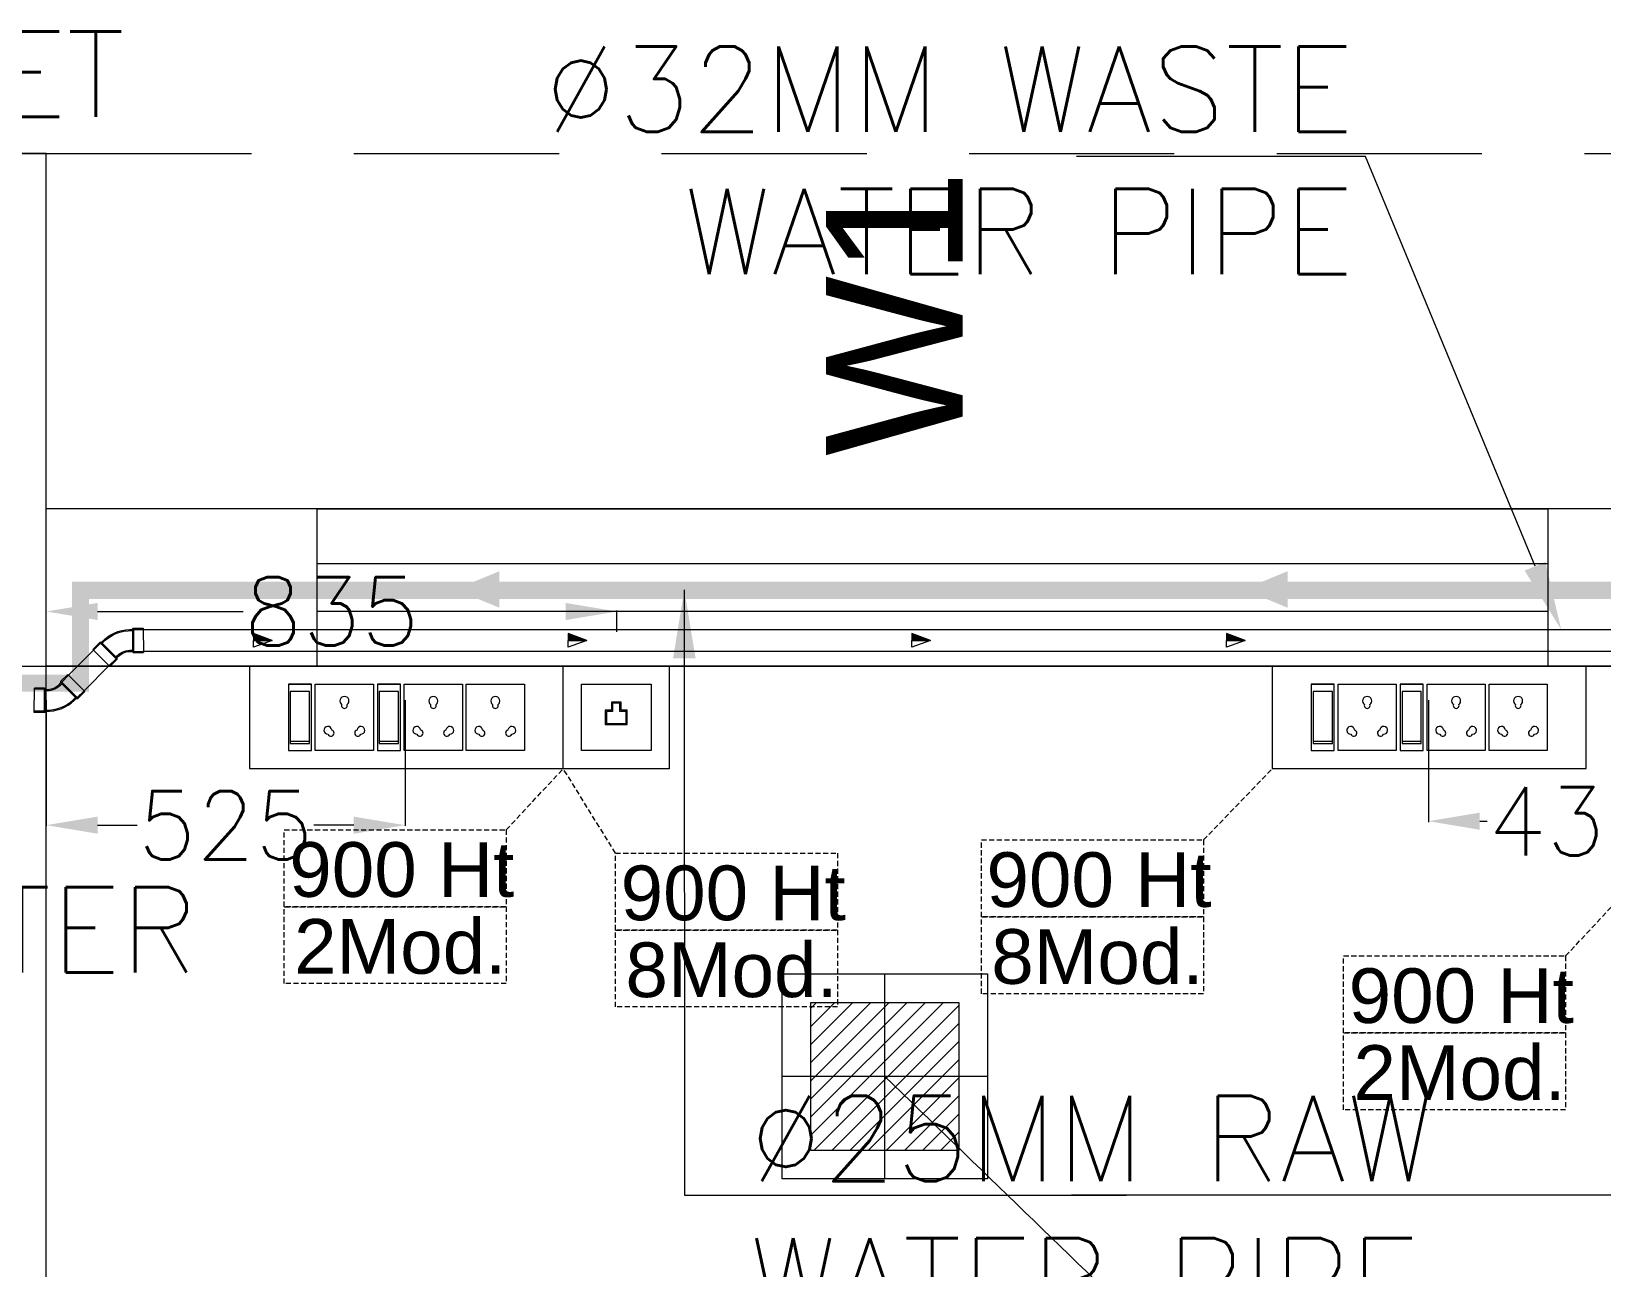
# Model space of a CAD drawing. Extents: x 3505867 to 4040009, y -660366 to -590408.
# Drawn here: x 3528217 to 3530514, y -597403 to -595594 of the extents above; entities that cross this region are included whole.
import ezdxf
from ezdxf import colors
from ezdxf.entities.mleader import LeaderData, LeaderLine
from ezdxf.math import Vec2, Vec3

# ---------------------------------------------------------------- set-up
doc = ezdxf.new("R2010")
doc.units = 0
doc.header["$LTSCALE"] = 6
doc.header["$MEASUREMENT"] = 0
for name, pattern in [('1', [0]), ('DASHED2', [0.375, 0.25, -0.125]), ('HIDDEN', [0.375, 0.25, -0.125])]:
    doc.linetypes.add(name, pattern=pattern)
doc.layers.get('0').update_dxf_attribs({"linetype": 'CONTINUOUS', "lineweight": 0})
doc.layers.get('Defpoints').update_dxf_attribs({"linetype": 'CONTINUOUS', "lineweight": 0})
for name, color, linetype, lineweight in [('24W RAW POWER', 1, 'CONTINUOUS', 0), ('Chajja', 7, 'CONTINUOUS', 0), ('COL', 5, 'CONTINUOUS', 0), ('ELE- DBS', 1, 'CONTINUOUS', 0), ('ELE-24W LED LIGHT', 1, 'CONTINUOUS', 0), ('ELE-2NOS OF 6-16 RAW POWER SOCKET', 1, 'CONTINUOUS', 0), ('ELE-3NOS 6-16A POWER SOCKET', 5, 'CONTINUOUS', 0), ('ELE-8M 6-16A UPS SOCKET', 223, 'CONTINUOUS', 0), ('ELE-CABLE TRAY', 31, 'CONTINUOUS', 0), ('ELE. 2N0S OF 6-16 UPS SOCKETS', 191, 'CONTINUOUS', 0), ('ELE. DB', 1, 'CONTINUOUS', 0), ('ELE.LAN POINT', 3, 'CONTINUOUS', 0), ('JOINERY', 7, 'CONTINUOUS', 0), ('LV.CC CEMARA', 66, 'CONTINUOUS', 0), ('PHE-SP', 1, 'CONTINUOUS', 0), ('phe-text', 1, 'CONTINUOUS', 0), ('PL- WASTE PIPE', 6, 'CONTINUOUS', 0), ('PL-HOT WATER PIPE', 10, 'CONTINUOUS', 0), ('PL-RA WATER SUPPLY PIPE', 100, 'CONTINUOUS', 0), ('PL-SOFT  WATER SUPPLY PIPE', 162, 'CONTINUOUS', 0), ('PL-SOIL PIPE', 1, 'CONTINUOUS', 0), ('PL-WATER PIPING', 1, 'CONTINUOUS', 0), ('TEXT', 5, 'CONTINUOUS', 0), ('WALL', 10, 'CONTINUOUS', 0), ('Window', 161, 'CONTINUOUS', 0)]:
    doc.layers.add(name, color=color, linetype=linetype, lineweight=lineweight)
doc.layers.add('CFT_LOOPING', color=7, linetype='1', lineweight=0, true_color=0xd6d600)
doc.layers.add('ELE-LIGHTING WIRING', color=7, linetype='CONTINUOUS', lineweight=0, true_color=0x63d7b6)
doc.styles.add('ARIAL', font='arial.ttf')
doc.styles.add('ROMANS', font='romans.shx')
doc.styles.get("Standard").update_dxf_attribs({"font": 'SIMPLEX'})
doc.dimstyles.new('AEPL1', dxfattribs={"dimtxt": 100, "dimasz": 75, "dimexe": 1.25, "dimexo": 50, "dimtad": 0, "dimdec": 0, "dimtxsty": 'ROMANS', "dimcen": 2.5, "dimclrd": 7, "dimclre": 7, "dimadec": 0, "dimazin": 0, "dimtfac": 1, "dimtdec": 0, "dimtmove": 0, "dimatfit": 3, "dimfxl": 1, "dimlwd": 0, "dimlwe": 0, "dimarcsym": 0})

# ---------------------------------------------------------------- blocks, each defined once
blk = doc.blocks.new('CIVIL IVF')
at = {"layer": 'Chajja', "color": 8, "linetype": 'HIDDEN', "ltscale": 200}
blk.add_line((-15555, 18165.2), (-10010, 18165.2), dxfattribs=at)
at = {"layer": 'COL', "color": 8}
blk.add_lwpolyline([(-16305, 17415.2), (-15555, 17415.2), (-15555, 18165.2), (-16305, 18165.2)], close=True, dxfattribs=at)
at = {"layer": 'WALL', "color": 8, "linetype": 'ByBlock'}
for p, q in [((-10010, 17645.2), (-15555, 17645.2)), ((-13102.8, 17415.2), (-15555, 17415.2)), ((-15555, 14172.7), (-15555, 17415.2))]:
    blk.add_line(p, q, dxfattribs=at)
blk.add_lwpolyline([(-16817.6, 17415.2), (-13102.8, 17415.2)], dxfattribs=at)
at = {"layer": 'Window', "color": 8, "linetype": 'Continuous'}
for points in [[(-13358.8, 17645.2), (-13358.8, 17415.2), (-15158.8, 17415.2), (-15158.8, 17645.2)], [(-13358.8, 17565.2), (-13358.8, 17495.2), (-15158.8, 17495.2), (-15158.8, 17565.2)]]:
    blk.add_lwpolyline(points, close=True, dxfattribs=at)
at = {"layer": 'JOINERY', "color": 8, "style": 'ARIAL', "width": 1}
blk.add_text('W1', height=200, rotation=90, dxfattribs=at).set_placement((-14214.5, 17722.6))
blk = doc.blocks.new('543WYH')
at = {"layer": 'ELE-2NOS OF 6-16 RAW POWER SOCKET', "color": 30, "linetype": 'ByBlock', "lineweight": 0}
for p, q in [((-123.5, -57), (-123.5, -90.8)), ((-26.5, -57), (-123.5, -57)), ((-26.5, -57), (-123.5, -57)), ((-113, -59.8), (-113, -88)), ((-37, -59.8), (-113, -59.8)), ((-109.6, -59.8), (-109.6, -88)), ((-37, -88), (-37, -59.8)), ((-26.5, -57), (-26.5, -90.8)), ((-26.5, -90.8), (-26.5, -57)), ((-123.5, -90.8), (-26.5, -90.8)), ((-113, -88), (-37, -88)), ((-123.5, -96.4), (-26.5, -96.4)), ((-123.5, -181.4), (-123.5, -96.4)), ((-26.5, -96.4), (-26.5, -181.4)), ((-26.5, -181.4), (-123.5, -181.4)), ((-123.5, -187.1), (-123.5, -220.9)), ((-26.5, -187.1), (-123.5, -187.1)), ((-26.5, -187.1), (-123.5, -187.1)), ((-113, -189.9), (-113, -218)), ((-37, -189.9), (-113, -189.9)), ((-109.6, -189.9), (-109.6, -218)), ((-37, -218), (-37, -189.9)), ((-26.5, -187.1), (-26.5, -220.9)), ((-26.5, -220.9), (-26.5, -187.1)), ((-123.5, -220.9), (-26.5, -220.9)), ((-123.5, -311.5), (-123.5, -226.5)), ((-123.5, -226.5), (-26.5, -226.5)), ((-113, -218), (-37, -218)), ((-26.5, -226.5), (-26.5, -311.5)), ((-26.5, -311.5), (-123.5, -311.5)), ((-123.5, -402.2), (-123.5, -317.1)), ((-123.5, -317.1), (-26.5, -317.1)), ((-26.5, -317.1), (-26.5, -402.2)), ((-26.5, -402.2), (-123.5, -402.2))]:
    blk.add_line(p, q, dxfattribs=at)
blk.add_lwpolyline([(-150, 0), (-150, -459.1), (0, -459.1), (0, 0)], close=True, dxfattribs=at)
for centre, radius, start, end in [((-93.9, -114.7), 5.7, 275.2689, 182.51), ((-97.9, -119.2), 4.6, 112.6838, 345.0951), ((-57.7, -138.9), 4.22, 71.4031, 288.5969), ((-51, -138.9), 6.62, 217.1584, 142.8416), ((-97.9, -158.6), 4.6, 14.9049, 247.3162), ((-93.9, -163.1), 5.7, 177.49, 84.7311), ((-97.9, -249.3), 4.6, 112.6838, 345.0951), ((-93.9, -244.8), 5.7, 275.2689, 182.51), ((-57.7, -269), 4.22, 71.4031, 288.5969), ((-51, -269), 6.62, 217.1584, 142.8416), ((-97.9, -288.7), 4.6, 14.9049, 247.3162), ((-93.9, -293.2), 5.7, 177.49, 84.7311), ((-97.9, -339.9), 4.6, 112.6838, 345.0951), ((-93.9, -335.4), 5.7, 275.2689, 182.51), ((-57.7, -359.7), 4.22, 71.4031, 288.5969), ((-51, -359.7), 6.62, 217.1584, 142.8416), ((-97.9, -379.4), 4.6, 14.9049, 247.3162), ((-93.9, -383.9), 5.7, 177.49, 84.7311)]:
    blk.add_arc(centre, radius, start, end, dxfattribs=at)
blk = doc.blocks.new('543E')
at = {"layer": 'ELE. 2N0S OF 6-16 UPS SOCKETS', "color": 72, "linetype": 'ByBlock', "lineweight": 0}
for p, q in [((-123.5, -57), (-123.5, -90.8)), ((-26.5, -57), (-123.5, -57)), ((-26.5, -57), (-123.5, -57)), ((-113, -59.8), (-113, -88)), ((-37, -59.8), (-113, -59.8)), ((-109.6, -59.8), (-109.6, -88)), ((-37, -88), (-37, -59.8)), ((-26.5, -57), (-26.5, -90.8)), ((-26.5, -90.8), (-26.5, -57)), ((-123.5, -90.8), (-26.5, -90.8)), ((-113, -88), (-37, -88)), ((-123.5, -96.4), (-26.5, -96.4)), ((-123.5, -181.4), (-123.5, -96.4)), ((-26.5, -96.4), (-26.5, -181.4)), ((-26.5, -181.4), (-123.5, -181.4)), ((-123.5, -187.1), (-123.5, -220.9)), ((-26.5, -187.1), (-123.5, -187.1)), ((-26.5, -187.1), (-123.5, -187.1)), ((-113, -189.9), (-113, -218)), ((-37, -189.9), (-113, -189.9)), ((-109.6, -189.9), (-109.6, -218)), ((-37, -218), (-37, -189.9)), ((-26.5, -187.1), (-26.5, -220.9)), ((-26.5, -220.9), (-26.5, -187.1)), ((-123.5, -220.9), (-26.5, -220.9)), ((-123.5, -311.5), (-123.5, -226.5)), ((-123.5, -226.5), (-26.5, -226.5)), ((-113, -218), (-37, -218)), ((-26.5, -226.5), (-26.5, -311.5)), ((-26.5, -311.5), (-123.5, -311.5)), ((-123.5, -402.2), (-123.5, -317.1)), ((-123.5, -317.1), (-26.5, -317.1)), ((-26.5, -317.1), (-26.5, -402.2)), ((-26.5, -402.2), (-123.5, -402.2))]:
    blk.add_line(p, q, dxfattribs=at)
blk.add_lwpolyline([(-150, 0), (-150, -459.1), (0, -459.1), (0, 0)], close=True, dxfattribs=at)
for centre, radius, start, end in [((-93.9, -114.7), 5.7, 275.2689, 182.51), ((-97.9, -119.2), 4.6, 112.6838, 345.0951), ((-57.7, -138.9), 4.22, 71.4031, 288.5969), ((-51, -138.9), 6.62, 217.1584, 142.8416), ((-97.9, -158.6), 4.6, 14.9049, 247.3162), ((-93.9, -163.1), 5.7, 177.49, 84.7311), ((-97.9, -249.3), 4.6, 112.6838, 345.0951), ((-93.9, -244.8), 5.7, 275.2689, 182.51), ((-57.7, -269), 4.22, 71.4031, 288.5969), ((-51, -269), 6.62, 217.1584, 142.8416), ((-97.9, -288.7), 4.6, 14.9049, 247.3162), ((-93.9, -293.2), 5.7, 177.49, 84.7311), ((-97.9, -339.9), 4.6, 112.6838, 345.0951), ((-93.9, -335.4), 5.7, 275.2689, 182.51), ((-57.7, -359.7), 4.22, 71.4031, 288.5969), ((-51, -359.7), 6.62, 217.1584, 142.8416), ((-97.9, -379.4), 4.6, 14.9049, 247.3162), ((-93.9, -383.9), 5.7, 177.49, 84.7311)]:
    blk.add_arc(centre, radius, start, end, dxfattribs=at)
blk = doc.blocks.new('*D460')
at = {"layer": 'Defpoints', "color": 0, "linetype": 'ByBlock', "transparency": 16777216}
for p in [(18250, 17180), (18774.7, 17180), (18774.7, 16947.3)]:
    blk.add_point(p, dxfattribs=at)
at = {"layer": 'ELE-CABLE TRAY', "color": 7, "linetype": 'ByBlock', "lineweight": 0, "transparency": 16777216}
for p, q in [((18250, 17130), (18250, 16946.1)), ((18774.7, 17130), (18774.7, 16946.1)), ((18325, 16947.3), (18383.1, 16947.3)), ((18699.7, 16947.3), (18641.5, 16947.3))]:
    blk.add_line(p, q, dxfattribs=at)
at = {"layer": 'ELE-CABLE TRAY', "color": 7, "linetype": 'ByBlock', "transparency": 16777216}
for points in [[(18325, 16959.8), (18325, 16934.8), (18250, 16947.3)], [(18699.7, 16934.8), (18699.7, 16959.8), (18774.7, 16947.3)]]:
    blk.add_solid(points, dxfattribs=at)
at = {"layer": 'ELE-CABLE TRAY', "color": 0, "linetype": 'ByBlock', "transparency": 16777216, "insert": (18512.3, 16947.3), "char_height": 100, "attachment_point": 5, "style": 'ROMANS'}
blk.add_mtext('525', dxfattribs=at)
blk = doc.blocks.new('*D461')
at = {"layer": 'Defpoints', "color": 0, "linetype": 'ByBlock', "transparency": 16777216}
for p in [(20271.8, 17180), (20702.2, 17180), (20702.2, 16953.1)]:
    blk.add_point(p, dxfattribs=at)
at = {"layer": 'ELE-CABLE TRAY', "color": 7, "linetype": 'ByBlock', "lineweight": 0, "transparency": 16777216}
for p, q in [((20271.8, 17130), (20271.8, 16951.8)), ((20702.2, 17130), (20702.2, 16951.8)), ((20346.8, 16953.1), (20357.8, 16953.1)), ((20627.2, 16953.1), (20616.2, 16953.1))]:
    blk.add_line(p, q, dxfattribs=at)
at = {"layer": 'ELE-CABLE TRAY', "color": 7, "linetype": 'ByBlock', "transparency": 16777216}
for points in [[(20346.8, 16965.6), (20346.8, 16940.6), (20271.8, 16953.1)], [(20627.2, 16940.6), (20627.2, 16965.6), (20702.2, 16953.1)]]:
    blk.add_solid(points, dxfattribs=at)
at = {"layer": 'ELE-CABLE TRAY', "color": 0, "linetype": 'ByBlock', "transparency": 16777216, "insert": (20487, 16953.1), "char_height": 100, "attachment_point": 5, "style": 'ROMANS'}
blk.add_mtext('430', dxfattribs=at)
blk = doc.blocks.new('A$C0B1B3CFA')
at = {"layer": 'PHE-SP'}
h = blk.add_hatch(color=7, dxfattribs=at)
h.dxf.hatch_style = 1
h.paths.add_polyline_path([(-0.0495, 0.0226), (-0.0495, 0), (0.0124, 0)])
at = {"layer": 'PHE-SP', "color": 7}
for points in [[(-0.0495, 0), (0.0124, 0), (-0.0495, 0.0226), (-0.0495, 0)], [(-0.0495, 0), (0.0124, 0), (-0.0495, -0.0226), (-0.0495, 0)]]:
    blk.add_lwpolyline(points, dxfattribs=at)
blk = doc.blocks.new('Z$W@#3BD47561')
at = {"layer": 'PHE-SP', "xscale": 49.00933755098914, "yscale": 49.00933755098914, "zscale": 49.00933755098914, "rotation": 270}
blk.add_blockref('A$C0B1B3CFA', (0, 0), dxfattribs=at)
blk = doc.blocks.new('Z$W@#4AA511D8')
at = {"layer": 'phe-text', "linetype": 'ByBlock', "lineweight": -2, "ltscale": 0.5, "xscale": 0.0244727334018079, "yscale": 0.0244727334018079, "zscale": 0.0244727334018079, "rotation": 270}
blk.add_blockref('Z$W@#3BD47561', (0.0148, 0), dxfattribs=at)
blk = doc.blocks.new('100 ELBOW')
at = {"color": 0, "linetype": 'Continuous'}
for p, q in [((-77.3, 0.5), (-85.9, -8)), ((72.2, 60.9), (66.6, 55.2)), ((72.2, 60.9), (123.7, 60.9)), ((123.7, 60.9), (123.7, -60.9)), ((-94.1, -8), (-130.6, -44.4)), ((-130.6, -44.4), (-44.4, -130.6)), ((-94.1, -8), (-85.9, -8)), ((-0.4, -78.2), (-8, -85.8)), ((72.2, -60.9), (66.4, -55.1)), ((72.2, -60.9), (123.7, -60.9)), ((-8, -94.1), (-44.4, -130.6)), ((-8, -94.1), (-8, -85.8))]:
    blk.add_line(p, q, dxfattribs=at)
at = {"color": 8, "linetype": 'Continuous', "lineweight": 0, "ltscale": 0.005}
for p, q in [((68.7, -49.1), (68.7, 49.1)), ((74.6, 55), (68.9, 49.3)), ((74.6, -55), (74.6, 55)), ((74.6, 55), (123.7, 55)), ((-91.7, -13.9), (-126.4, -48.6)), ((-91.7, -13.9), (-13.9, -91.7)), ((-91.7, -13.9), (-83.3, -13.9)), ((-83.4, -13.9), (-13.9, -83.3)), ((-4.5, -73.9), (-13.9, -83.3)), ((74.6, -55), (68.9, -49.3)), ((74.6, -55), (123.7, -55)), ((-13.9, -91.7), (-48.6, -126.4)), ((-13.9, -91.7), (-13.9, -83.3))]:
    blk.add_line(p, q, dxfattribs=at)
at = {"color": 8, "linetype": 'Continuous', "ltscale": 0.005}
blk.add_line((-72.3, -2.8), (-73.3, -3.7), dxfattribs=at)
at = {"color": 8, "linetype": 'Continuous', "lineweight": 0, "ltscale": 0.005}
for centre, radius, start, end in [((61.5, -148.1), 197.5, 87.86176, 137.18), ((60.9, -147.1), 98.2, 85.3383, 131.76601)]:
    blk.add_arc(centre, radius, start, end, dxfattribs=at)
at = {"color": 0, "linetype": 'Continuous'}
for centre, radius, start, end in [((61.6, -148.2), 203.5, 88.5977, 133.05078), ((60.9, -147.1), 92.3, 86.66432, 131.66432)]:
    blk.add_arc(centre, radius, start, end, dxfattribs=at)
blk = doc.blocks.new('24w led light')
at = {"layer": 'ELE-24W LED LIGHT', "color": 1, "lineweight": 0}
for p, q in [((159, 159), (-160, 159)), ((-160, 159), (-160, -160)), ((-0.5, -160), (-0.5, 159)), ((159, -160), (159, 159)), ((114.5, 114.5), (-115.5, 114.5)), ((-115.5, 114.5), (-115.5, -115.5)), ((110.2, -115.5), (-115.5, 110.2)), ((114.5, -91.7), (-91.7, 114.5)), ((114.5, -63.5), (-63.5, 114.5)), ((114.5, -35.3), (-35.3, 114.5)), ((114.5, -7.1), (-7.1, 114.5)), ((114.5, 21.1), (21.1, 114.5)), ((114.5, 49.3), (49.3, 114.5)), ((114.5, 77.5), (77.5, 114.5)), ((114.5, 105.7), (105.7, 114.5)), ((114.5, -115.5), (114.5, 114.5)), ((82, -115.5), (-115.5, 82)), ((53.8, -115.5), (-115.5, 53.8)), ((25.6, -115.5), (-115.5, 25.6)), ((-160, -0.5), (159, -0.5)), ((-2.6, -115.5), (-115.5, -2.6)), ((-30.8, -115.5), (-115.5, -30.8)), ((-59, -115.5), (-115.5, -59)), ((-87.2, -115.5), (-115.5, -87.2)), ((-115.4, -115.5), (-115.5, -115.4)), ((-115.5, -115.5), (114.5, -115.5)), ((-160, -160), (159, -160))]:
    blk.add_line(p, q, dxfattribs=at)
blk = doc.blocks.new('WETRWER')
at = {"layer": 'ELE-LIGHTING WIRING', "linetype": 'ByBlock'}
blk.add_spline([(-6602.8, 15400.7), (-7246.8, 16019.9), (-8068.9, 16815.2, 0)], degree=3, dxfattribs=at)
at = {"layer": '24W RAW POWER', "lineweight": 9, "xscale": -0.9404388715045132, "yscale": 0.9404388715045132, "zscale": 0.9404388715045132}
blk.add_blockref('24w led light', (-8068.9, 16815.2, 0), dxfattribs=at)
blk = doc.blocks.new('Voice')
at = {"layer": 'ELE.LAN POINT', "color": 6}
for points in [[(0, -31.8), (127.9, -31.8), (127.9, 92), (0, 92)], [(21.9, -10), (106, -10), (106, 70.1), (21.9, 70.1)], [(77.3, 21.4), (69.7, 21.4), (69.7, 11.7), (58.1, 11.7), (58.1, 21.4), (50.6, 21.4), (50.6, 38.7), (77.3, 38.7)], [(75.9, 22.8), (68.4, 22.8), (68.4, 13), (59.5, 13), (59.5, 22.8), (52, 22.8), (52, 37.4), (75.9, 37.4)]]:
    blk.add_lwpolyline(points, close=True, dxfattribs=at)
blk = doc.blocks.new('*D304')
at = {"layer": 'Defpoints', "color": 0, "linetype": 'ByBlock', "transparency": 16777216}
for p in [(-8460.3, 17495.2), (-9295, 17415.2), (-8460.3, 17415.2)]:
    blk.add_point(p, dxfattribs=at)
at = {"layer": 'ELE-CABLE TRAY', "color": 7, "linetype": 'ByBlock', "lineweight": 0, "transparency": 16777216}
for p, q in [((-9295, 17465.2), (-9295, 17496.4)), ((-9220, 17495.2), (-9006.9, 17495.2)), ((-8535.3, 17495.2), (-8748.5, 17495.2)), ((-8460.3, 17465.2), (-8460.3, 17496.4))]:
    blk.add_line(p, q, dxfattribs=at)
at = {"layer": 'ELE-CABLE TRAY', "color": 7, "linetype": 'ByBlock', "transparency": 16777216}
for points in [[(-9220, 17507.7), (-9220, 17482.7), (-9295, 17495.2)], [(-8535.3, 17482.7), (-8535.3, 17507.7), (-8460.3, 17495.2)]]:
    blk.add_solid(points, dxfattribs=at)
at = {"layer": 'ELE-CABLE TRAY', "color": 0, "linetype": 'ByBlock', "transparency": 16777216, "insert": (-8877.7, 17495.2), "char_height": 100, "attachment_point": 5, "style": 'ROMANS'}
blk.add_mtext('835', dxfattribs=at)
blk = doc.blocks.new('SFDS')
at = {"layer": 'CFT_LOOPING', "color": 7, "linetype": 'DASHED2', "ltscale": 5}
for p, q in [((19082.6, 16906.3), (19006.2, 17030)), ((19942.6, 16925.6), (20043.2, 17030))]:
    blk.add_line(p, q, dxfattribs=at)
for points in [[(19082.6, 16906.3), (19407.4, 16906.3), (19407.4, 16793.8), (19082.6, 16793.8)], [(19617.8, 16925.6), (19942.6, 16925.6), (19942.6, 16813.1), (19617.8, 16813.1)], [(19617.8, 16813.1), (19942.6, 16813.1), (19942.6, 16700.6), (19617.8, 16700.6)], [(19082.6, 16793.8), (19407.4, 16793.8), (19407.4, 16681.3), (19082.6, 16681.3)]]:
    blk.add_lwpolyline(points, close=True, dxfattribs=at)
at = {"layer": 'ELE-3NOS 6-16A POWER SOCKET', "color": 254, "linetype": 'ByBlock', "rotation": 90}
blk.add_blockref('543WYH', (18547.1, 17180), dxfattribs=at)
at = {"layer": 'ELE-8M 6-16A UPS SOCKET', "color": 254, "linetype": 'ByBlock', "rotation": 90}
blk.add_blockref('543E', (20043.2, 17180), dxfattribs=at)
at = {"layer": 'TEXT', "color": 7, "char_height": 80, "attachment_point": 1}
for s, insert, width in [('\\A1;{\\fArial|b0|i0|c0|p34;900 Ht\\P}', (19625.2, 16907.6), 8957.987), ('\\A1;{\\fArial|b0|i0|c0|p34;900 Ht\\P}', (19090.1, 16888.2), 8957.987), ('\\A1;{\\fArial|b0|i0|c0|p34;8Mod.\\P}', (19632.2, 16795.1), 352.575), ('\\A1;{\\fArial|b0|i0|c0|p34;8Mod.\\P}', (19097.1, 16775.7), 352.575)]:
    blk.add_mtext(s, dxfattribs=dict(at, insert=insert, width=width))
at = {"layer": 'ELE-CABLE TRAY', "color": 0, "linetype": 'ByBlock'}
for base, p1, p2, picture, middle in [((18774.7, 16947.3), (18250, 17180), (18774.7, 17180), '*D460', (18512.3, 16947.3)), ((20702.2, 16953.1), (20271.8, 17180), (20702.2, 17180), '*D461', (20487, 16953.1))]:
    dim = blk.add_linear_dim(base=base, p1=p1, p2=p2, dimstyle='AEPL1', dxfattribs=at)
    dim.commit()
    dim.dimension.update_dxf_attribs({"geometry": picture, "text_midpoint": middle})
blk = doc.blocks.new('ETWER')
at = {"layer": 'PL- WASTE PIPE', "color": 4, "linetype": 'ByBlock', "lineweight": 0, "ltscale": 5}
for p, q in [((18391.8, 17233.7), (20702.8, 17233.7)), ((18319.2, 17203.3), (18282.6, 17166.8)), ((18341.9, 17180.8), (18305.6, 17144)), ((18391.6, 17201.7), (20702.7, 17201.7))]:
    blk.add_line(p, q, dxfattribs=at)
at = {"layer": 'PL-SOFT  WATER SUPPLY PIPE', "color": 3}
blk.add_lwpolyline([(20750.7, 17290.9, 25, 25, 0), (18300, 17290.9, 25, 25, 0), (18300, 17155, 25, 25, 0), (17450, 17155, 25, 25, 0), (17450, 17290.9, 25, 25, 0), (15470.1, 17290.9, 25, 25, 0), (15470.1, 16684.1, 0, 0, 0)], format="xyseb", dxfattribs=at)
at = {"layer": 'PL-WATER PIPING', "color": 61}
for points in [[(18912.6, 17292.2, 53.3, 0, 0), (18847.8, 17292.2, 0, 0, 0)], [(20065.6, 17292.2, 53.3, 0, 0), (20000.8, 17292.2, 0, 0, 0)]]:
    blk.add_lwpolyline(points, format="xyseb", dxfattribs=at)
at = {"layer": 'PL- WASTE PIPE', "color": 4, "linetype": 'ByBlock', "ltscale": 5, "yscale": 0.2909090909094503, "zscale": 0.2909090909094503}
for p, xscale, rotation in [((18355.9, 17217.6), -0.2909090909094503, 45.18405487315977), ((18268.4, 17130), 0.2909090909094503, 179.8159451268403)]:
    blk.add_blockref('100 ELBOW', p, dxfattribs=dict(at, xscale=xscale, rotation=rotation))
at = {"layer": 'PL-SOIL PIPE', "color": 1, "linetype": 'Continuous', "xscale": 368.8935589147082, "yscale": 368.8935589147082, "zscale": 368.8935589147082, "rotation": 179.9999977847701}
for p in [(18580.5, 17217.7), (19040.5, 17217.7), (19543.5, 17217.7), (20003.5, 17217.7)]:
    blk.add_blockref('Z$W@#4AA511D8', p, dxfattribs=at)
at = {"layer": 'PL- WASTE PIPE', "color": 4, "linetype": 'ByBlock', "lineweight": 0, "ltscale": 5, "char_height": 125, "width": 1332.591, "style": 'ROMANS'}
for s, insert, attachment_point in [('{\\C5;RO INLET }', (17609.7, 18108.9), 1), ('%%C32MM WASTE WATER PIPE', (20162.2, 18086.9), 3)]:
    blk.add_mtext(s, dxfattribs=dict(at, insert=insert, attachment_point=attachment_point))
at = {"layer": 'PL-HOT WATER PIPE', "color": 11, "lineweight": 0, "insert": (16874.8, 16856.7), "char_height": 125, "width": 1790.921, "attachment_point": 1, "style": 'ROMANS'}
blk.add_mtext('%%C25MM HOT WATER  GI PIPE CONNECTED TO STEAM STERILIZER', dxfattribs=at)
at = {"layer": 'PL-RA WATER SUPPLY PIPE', "lineweight": 0, "ltscale": 0.01, "insert": (19278, 16551.3), "char_height": 125, "width": 1332.591, "attachment_point": 1, "style": 'ROMANS'}
blk.add_mtext('%%c25MM RAW WATER PIPE', dxfattribs=at)
at = {"layer": 'PL- WASTE PIPE', "color": 4, "linetype": 'ByBlock', "ltscale": 5}
blk.add_leader([(17269.1, 17123.6), (17571, 17930), (18436.5, 17930)], dimstyle='AEPL1', override={"dimasz": 100, "dimgap": 0.625, "dimtad": 0, "dimclrd": 7}, dxfattribs=at)
at = {"layer": 'PL- WASTE PIPE', "color": 4, "linetype": 'ByBlock', "lineweight": 0, "ltscale": 5}
ml = blk.add_multileader_mtext('Standard', dxfattribs=at)
ml.set_content(' ', color=4)
ml.set_leader_properties()
ml.build(insert=Vec2(0, 0))
ml.multileader.update_dxf_attribs({"text_right_attachment_type": 6, "dogleg_length": 341.6, "arrow_head_size": 100})
ctx = ml.context
ctx.base_point, ctx.char_height, ctx.arrow_head_size, ctx.landing_gap_size, ctx.plane_origin = Vec3(19737.9, 17985.7), 100, 100, 50, Vec3(20833.1, 17925.7)
ctx.right_attachment, ctx.text_align_type = 6, 2
notes = []
notes.append((ctx, [(0, (1, 1, 0), (20179.5, 17925.7), (-1, 0), 341.6, [(0, [(20465.8, 17233.7)], 0, [])])]))
ctx.mtext.insert, ctx.mtext.alignment, ctx.mtext.flow_direction = Vec3(19787.9, 18045.7), 3, 5
at = {"layer": 'PL-RA WATER SUPPLY PIPE', "ltscale": 0.01}
blk.add_leader([(19183.2, 17291.6), (19183.7, 16405.9), (19830.2, 16405.9)], dimstyle='AEPL1', override={"dimasz": 100, "dimgap": 0.625, "dimtad": 0, "dimclrd": 3}, dxfattribs=at)
ml = blk.add_multileader_mtext('Standard', dxfattribs=at)
ml.set_content(' ', color=256)
ml.set_leader_properties()
ml.build(insert=Vec2(0, 0))
ml.multileader.update_dxf_attribs({"text_right_attachment_type": 6, "dogleg_length": 481.5, "arrow_head_size": 100})
ctx = ml.context
ctx.base_point, ctx.char_height, ctx.arrow_head_size, ctx.landing_gap_size, ctx.plane_origin, ctx.plane_x_axis = Vec3(19730.2, 16465.9), 100, 100, 50, Vec3(20965.3, 16405.9), Vec3(-1, 0)
ctx.right_attachment = 6
notes.append((ctx, [(0, (1, 1, 0), (20311.8, 16405.9), (-1, 0), 481.5, [(0, [(20757.1, 16405.9)], 0, [])])]))
ctx.mtext.insert, ctx.mtext.flow_direction = Vec3(19780.2, 16525.9), 5
for ctx, leaders in notes:
    for number, flags, end, landing, length, lines in leaders:
        leader = LeaderData()
        leader.index, (leader.has_last_leader_line, leader.has_dogleg_vector, leader.attachment_direction) = number, flags
        leader.last_leader_point, leader.dogleg_vector, leader.dogleg_length = Vec3(end), Vec3(landing), length
        for number, points, colour, breaks in lines:
            line = LeaderLine()
            line.index, line.vertices, line.color, line.breaks = number, Vec3.list(points), colors.encode_raw_color(colour), breaks
            leader.lines.append(line)
        ctx.leaders.append(leader)
blk = doc.blocks.new('WETREW')
at = {"layer": 'CFT_LOOPING', "color": 7, "linetype": 'DASHED2', "ltscale": 5}
for p, q in [((-8622.2, 17175.7), (-8538.8, 17265.2)), ((-7072.6, 16991.1), (-6989.2, 17080.5))]:
    blk.add_line(p, q, dxfattribs=at)
at = {"layer": 'CFT_LOOPING', "color": 7, "linetype": 'DASHED2', "ltscale": 5, "elevation": 0}
for points in [[(-8947, 17175.7), (-8622.2, 17175.7), (-8622.2, 17063.2), (-8947, 17063.2)], [(-8947, 17063.2), (-8622.2, 17063.2), (-8622.2, 16950.7), (-8947, 16950.7)]]:
    blk.add_lwpolyline(points, close=True, dxfattribs=at)
at = {"layer": 'CFT_LOOPING', "color": 7, "linetype": 'DASHED2', "ltscale": 5}
for points in [[(-7397.4, 16991.1), (-7072.6, 16991.1), (-7072.6, 16878.6), (-7397.4, 16878.6)], [(-7397.4, 16878.6), (-7072.6, 16878.6), (-7072.6, 16766.1), (-7397.4, 16766.1)]]:
    blk.add_lwpolyline(points, close=True, dxfattribs=at)
at = {"layer": 'ELE.LAN POINT', "color": 7, "xscale": -1.211286963933217, "yscale": 1.211286963933217, "zscale": 1.211286963933217, "rotation": 179.9999999999999}
blk.add_blockref('Voice', (-8538.8, 17376.6), dxfattribs=at)
at = {"layer": 'TEXT', "color": 7, "char_height": 80, "attachment_point": 1}
for s, insert, width in [('\\A1;{\\fArial|b0|i0|c0|p34;900 Ht\\P}', (-8939.6, 17157.6), 8957.987), ('\\A1;{\\fArial|b0|i0|c0|p34;2Mod.\\P}', (-8932.6, 17045.1), 352.575), ('\\A1;{\\fArial|b0|i0|c0|p34;900 Ht\\P}', (-7390, 16973), 8957.987), ('\\A1;{\\fArial|b0|i0|c0|p34;2Mod.\\P}', (-7383, 16860.5), 352.575)]:
    blk.add_mtext(s, dxfattribs=dict(at, insert=insert, width=width))
at = {"layer": 'ELE-CABLE TRAY', "color": 0, "linetype": 'ByBlock'}
dim = blk.add_linear_dim(base=(-8460.3, 17495.2), p1=(-9295, 17415.2), p2=(-8460.3, 17415.2), dimstyle='AEPL1', dxfattribs=at)
dim.commit()
dim.dimension.update_dxf_attribs({"geometry": '*D304', "text_midpoint": (-8877.7, 17495.2)})

msp = doc.modelspace()

# ---------------------------------------------------------------- block references
at = {"linetype": 'ByBlock'}
msp.add_blockref('CIVIL IVF', (3543794, -613938.4), dxfattribs=at)
at = {"layer": 'ELE- DBS', "color": 0, "linetype": 'ByBlock'}
msp.add_blockref('SFDS', (3509989, -613703.2), dxfattribs=at)
at = {"layer": 'ELE. DB', "color": 0, "linetype": 'ByBlock'}
msp.add_blockref('WETRWER', (3537534, -613938.4), dxfattribs=at)
at = {"layer": 'LV.CC CEMARA', "color": 0, "linetype": 'ByBlock'}
msp.add_blockref('WETREW', (3537534, -613938.4), dxfattribs=at)
at = {"layer": 'PHE-SP', "color": 0, "linetype": 'ByBlock'}
msp.add_blockref('ETWER', (3509989, -613703.2), dxfattribs=at)

doc.saveas('drawing.dxf')
